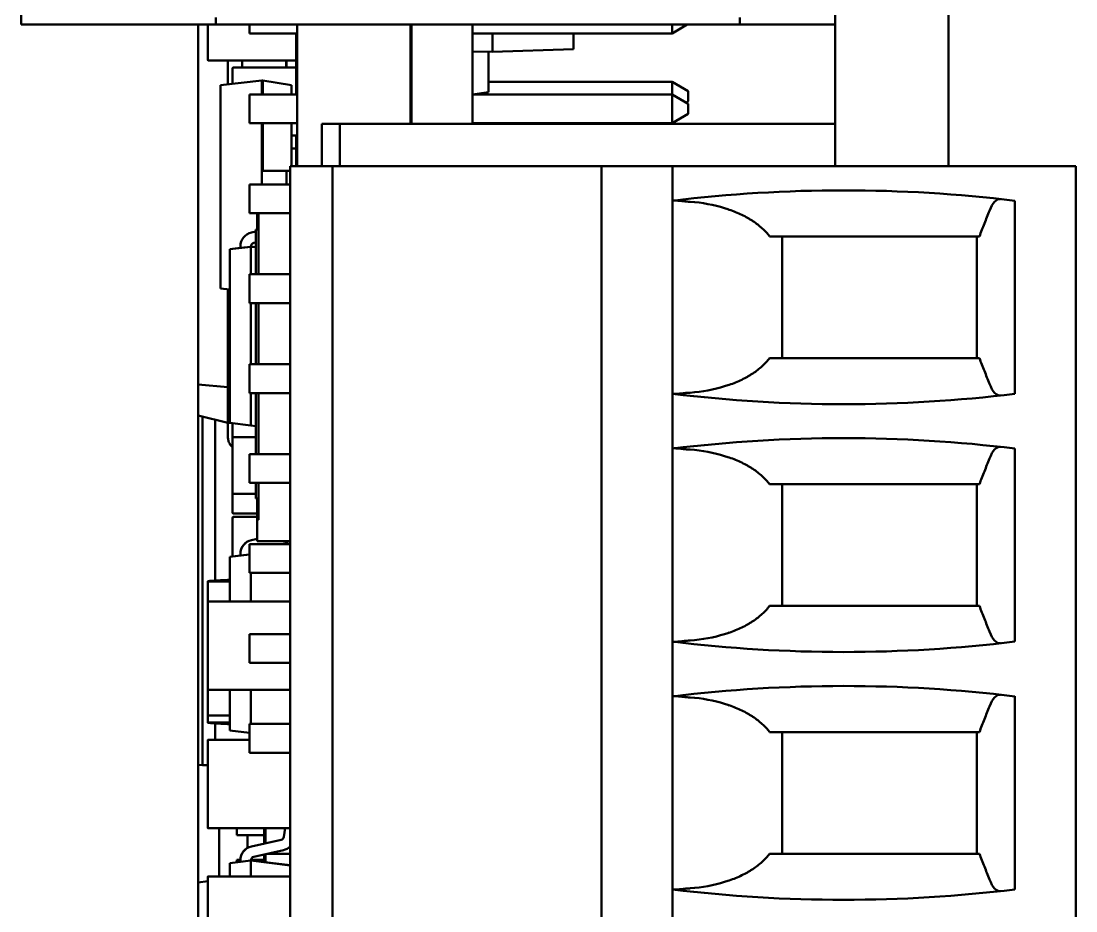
# Model space of a CAD drawing. Header units: millimetres. Extents: x 3118 to 4801, y 919 to 1849.
# Drawn here: x 3464.96 to 3479.86, y 1602.72 to 1615.29 of the extents above; entities that cross this region are included whole.
import ezdxf

# ---------------------------------------------------------------- set-up
doc = ezdxf.new("R2010")
doc.units = ezdxf.units.MM
doc.header["$LTSCALE"] = 1.8
doc.layers.add('외형선(ISO)', color=7, linetype='Continuous', lineweight=50)

msp = doc.modelspace()

# ---------------------------------------------------------------- linework, layer by layer
at = {"layer": '외형선(ISO)'}
for p, q in [((3478.06, 1640.527), (3478.06, 1613.237)), ((3464.96, 1615.237), (3464.96, 1618.512)), ((3476.46, 1615.237), (3476.46, 1616.437)), ((3467.71, 1615.237), (3467.71, 1615.337)), ((3475.11, 1615.237), (3475.11, 1615.337)), ((3464.96, 1615.237), (3467.71, 1615.237)), ((3467.46, 1615.237), (3467.46, 1595.227)), ((3467.595, 1615.237), (3467.595, 1614.737)), ((3467.71, 1615.237), (3468.51, 1615.237)), ((3468.186, 1615.237), (3468.186, 1615.114)), ((3468.51, 1615.237), (3474.31, 1615.237)), ((3468.857, 1613.237), (3468.857, 1615.237)), ((3470.46, 1613.837), (3470.46, 1615.237)), ((3470.472, 1615.237), (3470.472, 1613.837)), ((3471.335, 1615.237), (3471.335, 1613.837)), ((3474.155, 1615.237), (3474.155, 1615.114)), ((3474.367, 1615.237), (3474.155, 1615.114)), ((3474.31, 1615.237), (3475.11, 1615.237)), ((3475.11, 1615.237), (3476.46, 1615.237)), ((3476.46, 1613.837), (3476.46, 1615.237)), ((3468.857, 1615.114), (3468.186, 1615.114)), ((3468.845, 1614.737), (3468.845, 1615.114)), ((3470.472, 1615.114), (3470.46, 1615.114)), ((3474.155, 1615.114), (3471.335, 1615.114)), ((3471.618, 1615.114), (3471.618, 1614.851)), ((3472.761, 1615.114), (3472.761, 1614.89)), ((3472.761, 1614.89), (3471.618, 1614.851)), ((3468.84, 1614.732), (3467.6, 1614.732)), ((3467.881, 1614.732), (3467.881, 1614.394)), ((3468.081, 1614.732), (3468.081, 1614.633)), ((3468.706, 1614.732), (3468.706, 1614.633)), ((3468.708, 1614.633), (3468.708, 1614.732)), ((3468.845, 1614.737), (3468.845, 1614.617)), ((3471.335, 1614.86), (3471.618, 1614.851)), ((3471.56, 1614.853), (3471.56, 1614.282)), ((3467.945, 1614.617), (3467.945, 1614.617)), ((3467.945, 1614.401), (3467.945, 1614.617)), ((3468.829, 1614.633), (3467.961, 1614.633)), ((3467.961, 1614.633), (3468.829, 1614.633)), ((3467.961, 1614.633), (3467.961, 1614.633)), ((3468.829, 1614.633), (3467.961, 1614.633)), ((3467.961, 1614.633), (3467.961, 1614.633)), ((3468.829, 1614.633), (3468.829, 1614.633)), ((3468.829, 1614.633), (3468.829, 1614.633)), ((3468.845, 1614.617), (3468.845, 1614.617)), ((3468.845, 1614.617), (3468.845, 1614.251)), ((3467.777, 1614.382), (3468.361, 1614.447)), ((3468.361, 1614.446), (3467.777, 1614.382)), ((3468.361, 1614.447), (3468.374, 1614.447)), ((3468.361, 1614.446), (3468.361, 1614.447)), ((3468.374, 1614.446), (3468.361, 1614.446)), ((3468.361, 1614.446), (3468.361, 1614.251)), ((3468.374, 1614.447), (3468.777, 1614.384)), ((3468.374, 1614.446), (3468.374, 1614.447)), ((3468.374, 1614.446), (3468.374, 1614.251)), ((3468.777, 1614.384), (3468.374, 1614.446)), ((3471.56, 1614.431), (3474.155, 1614.431)), ((3474.155, 1614.431), (3471.56, 1614.431)), ((3471.56, 1614.43), (3474.155, 1614.43)), ((3474.155, 1614.43), (3471.56, 1614.43)), ((3474.155, 1614.431), (3474.155, 1614.43)), ((3474.155, 1614.431), (3474.155, 1614.431)), ((3474.383, 1614.299), (3474.155, 1614.431)), ((3474.155, 1614.431), (3474.383, 1614.299)), ((3474.155, 1614.43), (3474.155, 1614.251)), ((3474.155, 1614.43), (3474.155, 1614.43)), ((3474.155, 1614.43), (3474.383, 1614.298)), ((3474.383, 1614.298), (3474.155, 1614.43)), ((3467.777, 1611.511), (3467.777, 1614.382)), ((3467.777, 1614.382), (3467.777, 1614.382)), ((3468.777, 1614.384), (3468.777, 1614.251)), ((3468.777, 1614.384), (3468.777, 1614.384)), ((3471.56, 1614.282), (3471.338, 1614.251)), ((3474.383, 1614.299), (3474.383, 1614.299)), ((3474.383, 1614.299), (3474.383, 1614.298)), ((3474.383, 1614.298), (3474.383, 1614.298)), ((3474.383, 1614.298), (3474.383, 1614.156)), ((3468.857, 1614.251), (3468.186, 1614.251)), ((3468.186, 1614.251), (3468.857, 1614.251)), ((3468.186, 1614.251), (3468.186, 1613.844)), ((3468.186, 1614.251), (3468.186, 1614.251)), ((3468.186, 1614.251), (3468.857, 1614.251)), ((3468.857, 1614.251), (3468.186, 1614.251)), ((3468.186, 1614.251), (3468.186, 1614.251)), ((3468.186, 1614.251), (3468.186, 1614.251)), ((3470.472, 1614.251), (3470.46, 1614.251)), ((3470.46, 1614.251), (3470.472, 1614.251)), ((3470.46, 1614.251), (3470.472, 1614.251)), ((3470.472, 1614.251), (3470.46, 1614.251)), ((3471.335, 1614.251), (3474.155, 1614.251)), ((3474.155, 1614.251), (3471.335, 1614.251)), ((3471.335, 1614.251), (3474.155, 1614.251)), ((3474.155, 1614.251), (3471.335, 1614.251)), ((3474.155, 1614.251), (3474.155, 1613.844)), ((3474.155, 1614.251), (3474.155, 1614.251)), ((3474.155, 1614.251), (3474.383, 1614.119)), ((3474.155, 1614.251), (3474.155, 1614.251)), ((3474.155, 1614.251), (3474.383, 1614.119)), ((3474.383, 1614.119), (3474.155, 1614.251)), ((3474.155, 1614.251), (3474.155, 1614.251)), ((3474.383, 1614.119), (3474.155, 1614.251)), ((3474.383, 1614.156), (3474.352, 1614.138)), ((3474.383, 1614.119), (3474.383, 1614.119)), ((3474.383, 1614.119), (3474.383, 1614.119)), ((3474.383, 1614.119), (3474.383, 1614.119)), ((3474.383, 1614.119), (3474.383, 1613.976)), ((3474.383, 1613.976), (3474.155, 1613.844)), ((3468.857, 1613.844), (3468.186, 1613.844)), ((3468.361, 1613.844), (3468.361, 1613.171)), ((3468.374, 1613.844), (3468.374, 1613.171)), ((3468.777, 1613.844), (3468.777, 1613.237)), ((3469.21, 1613.837), (3469.46, 1613.837)), ((3469.21, 1613.237), (3469.21, 1613.837)), ((3469.46, 1613.237), (3469.46, 1613.837)), ((3469.46, 1613.837), (3469.56, 1613.837)), ((3476.46, 1613.837), (3469.56, 1613.837)), ((3470.472, 1613.844), (3470.46, 1613.844)), ((3470.471, 1613.844), (3470.47, 1613.837)), ((3474.155, 1613.844), (3471.335, 1613.844)), ((3476.46, 1613.837), (3476.46, 1613.237)), ((3468.845, 1613.672), (3468.845, 1613.237)), ((3468.845, 1613.49), (3468.777, 1613.49)), ((3468.845, 1613.49), (3468.777, 1613.49)), ((3468.845, 1613.49), (3468.825, 1613.49)), ((3468.825, 1613.49), (3468.825, 1613.49)), ((3468.845, 1613.49), (3468.825, 1613.49)), ((3468.845, 1613.49), (3468.845, 1613.49)), ((3468.845, 1613.237), (3468.845, 1613.49)), ((3468.845, 1613.49), (3468.845, 1613.49)), ((3468.845, 1613.49), (3468.845, 1613.49)), ((3468.76, 1613.237), (3469.06, 1613.237)), ((3468.76, 1599.037), (3468.76, 1613.237)), ((3469.06, 1613.237), (3469.36, 1613.237)), ((3469.36, 1599.037), (3469.36, 1613.237)), ((3469.36, 1613.237), (3473.16, 1613.237)), ((3473.16, 1599.037), (3473.16, 1613.237)), ((3473.16, 1613.237), (3473.66, 1613.237)), ((3473.66, 1613.237), (3473.86, 1613.237)), ((3473.86, 1613.237), (3474.16, 1613.237)), ((3474.16, 1613.237), (3479.86, 1613.237)), ((3474.16, 1613.237), (3474.16, 1599.037)), ((3479.86, 1613.237), (3479.86, 1599.037)), ((3468.374, 1613.171), (3468.361, 1613.171)), ((3468.361, 1612.981), (3468.361, 1613.171)), ((3468.511, 1613.171), (3468.374, 1613.171)), ((3468.76, 1613.171), (3468.707, 1613.171)), ((3468.707, 1612.981), (3468.707, 1613.171)), ((3468.76, 1612.981), (3468.186, 1612.981)), ((3468.186, 1612.981), (3468.76, 1612.981)), ((3468.186, 1612.981), (3468.186, 1612.574)), ((3468.186, 1612.981), (3468.186, 1612.981)), ((3468.186, 1612.981), (3468.76, 1612.981)), ((3468.76, 1612.981), (3468.186, 1612.981)), ((3468.186, 1612.981), (3468.186, 1612.981)), ((3468.186, 1612.981), (3468.186, 1612.981)), ((3478.995, 1612.751), (3478.995, 1610.024)), ((3468.76, 1612.574), (3468.186, 1612.574)), ((3468.292, 1612.574), (3468.292, 1612.344)), ((3468.312, 1612.344), (3468.312, 1612.574)), ((3468.277, 1612.345), (3468.292, 1612.345)), ((3468.277, 1612.344), (3468.277, 1612.345)), ((3468.312, 1612.344), (3468.277, 1612.344)), ((3468.277, 1612.344), (3468.277, 1611.711)), ((3468.292, 1612.344), (3468.312, 1612.344)), ((3468.312, 1611.711), (3468.312, 1612.344)), ((3468.213, 1612.301), (3468.277, 1612.315)), ((3468.213, 1612.301), (3468.277, 1612.315)), ((3468.213, 1612.301), (3468.277, 1612.315)), ((3468.213, 1612.301), (3468.277, 1612.315)), ((3468.213, 1612.301), (3468.277, 1612.315)), ((3468.213, 1612.301), (3468.277, 1612.315)), ((3468.213, 1612.301), (3468.277, 1612.315)), ((3468.213, 1612.301), (3468.277, 1612.315)), ((3475.71, 1610.527), (3475.71, 1612.247)), ((3478.46, 1610.527), (3478.46, 1612.247)), ((3467.907, 1612.065), (3468.207, 1612.101)), ((3467.907, 1612.065), (3468.057, 1612.084)), ((3467.907, 1609.612), (3467.907, 1612.065)), ((3467.907, 1612.065), (3467.907, 1612.065)), ((3468.057, 1612.106), (3468.057, 1612.106)), ((3468.057, 1612.083), (3468.057, 1612.106)), ((3468.057, 1612.106), (3468.057, 1612.106)), ((3468.057, 1612.106), (3468.057, 1612.106)), ((3468.057, 1612.106), (3468.057, 1612.106)), ((3468.057, 1612.106), (3468.057, 1612.106)), ((3468.057, 1612.106), (3468.057, 1612.106)), ((3468.057, 1612.106), (3468.057, 1612.106)), ((3468.057, 1612.083), (3468.207, 1612.101)), ((3468.207, 1612.101), (3468.207, 1612.106)), ((3468.277, 1612.093), (3468.207, 1612.102)), ((3468.207, 1612.101), (3468.207, 1612.101)), ((3468.277, 1612.093), (3468.207, 1612.101)), ((3468.207, 1612.101), (3468.207, 1611.711)), ((3468.246, 1612.154), (3468.277, 1612.161)), ((3468.76, 1611.711), (3468.186, 1611.711)), ((3468.186, 1611.711), (3468.76, 1611.711)), ((3468.186, 1611.711), (3468.186, 1611.304)), ((3468.186, 1611.711), (3468.186, 1611.711)), ((3468.186, 1611.711), (3468.76, 1611.711)), ((3468.76, 1611.711), (3468.186, 1611.711)), ((3468.186, 1611.711), (3468.186, 1611.711)), ((3468.186, 1611.711), (3468.186, 1611.711)), ((3467.777, 1611.511), (3467.907, 1611.496)), ((3467.881, 1611.499), (3467.881, 1611.491)), ((3467.881, 1611.24), (3467.881, 1611.49)), ((3467.884, 1611.497), (3467.884, 1611.497)), ((3468.76, 1611.304), (3468.186, 1611.304)), ((3468.207, 1611.304), (3468.207, 1610.441)), ((3468.277, 1611.304), (3468.277, 1610.441)), ((3468.312, 1610.441), (3468.312, 1611.304)), ((3467.881, 1611.239), (3467.881, 1610.991)), ((3467.881, 1610.74), (3467.881, 1610.99)), ((3467.884, 1610.997), (3467.884, 1610.997)), ((3467.881, 1610.739), (3467.881, 1610.115)), ((3468.76, 1610.441), (3468.186, 1610.441)), ((3468.186, 1610.441), (3468.76, 1610.441)), ((3468.186, 1610.441), (3468.186, 1610.034)), ((3468.186, 1610.441), (3468.186, 1610.441)), ((3468.186, 1610.441), (3468.76, 1610.441)), ((3468.76, 1610.441), (3468.186, 1610.441)), ((3468.186, 1610.441), (3468.186, 1610.441)), ((3468.186, 1610.441), (3468.186, 1610.441)), ((3467.881, 1610.115), (3467.46, 1610.157)), ((3467.881, 1610.115), (3467.881, 1609.615)), ((3467.907, 1610.115), (3467.881, 1610.115)), ((3468.76, 1610.034), (3468.186, 1610.034)), ((3468.207, 1610.034), (3468.207, 1609.575)), ((3468.277, 1610.034), (3468.277, 1609.171)), ((3468.312, 1609.171), (3468.312, 1610.034)), ((3467.881, 1609.615), (3467.46, 1609.716)), ((3467.523, 1609.701), (3467.523, 1604.777)), ((3467.703, 1607.385), (3467.703, 1609.658)), ((3467.881, 1609.615), (3467.907, 1609.615)), ((3467.881, 1609.415), (3467.881, 1609.615)), ((3468.207, 1609.575), (3467.907, 1609.612)), ((3467.945, 1609.394), (3467.945, 1609.607)), ((3468.207, 1609.575), (3468.277, 1609.566)), ((3467.945, 1609.394), (3467.945, 1609.394)), ((3467.945, 1608.626), (3467.945, 1609.394)), ((3468.277, 1609.41), (3467.961, 1609.41)), ((3467.961, 1609.41), (3468.277, 1609.41)), ((3467.961, 1609.41), (3467.961, 1609.41)), ((3468.277, 1609.41), (3467.961, 1609.41)), ((3467.961, 1609.41), (3467.961, 1609.41)), ((3478.995, 1609.251), (3478.995, 1606.524)), ((3468.76, 1609.171), (3468.186, 1609.171)), ((3468.186, 1609.171), (3468.76, 1609.171)), ((3468.186, 1609.171), (3468.186, 1608.764)), ((3468.186, 1609.171), (3468.186, 1609.171)), ((3468.186, 1609.171), (3468.76, 1609.171)), ((3468.76, 1609.171), (3468.186, 1609.171)), ((3468.186, 1609.171), (3468.186, 1609.171)), ((3468.186, 1609.171), (3468.186, 1609.171)), ((3468.76, 1608.764), (3468.186, 1608.764)), ((3468.277, 1608.764), (3468.277, 1608.544)), ((3468.312, 1608.544), (3468.312, 1608.764)), ((3467.945, 1608.348), (3467.945, 1608.626)), ((3467.961, 1608.61), (3468.277, 1608.61)), ((3475.71, 1607.027), (3475.71, 1608.747)), ((3478.46, 1607.027), (3478.46, 1608.747)), ((3468.277, 1608.544), (3468.312, 1608.544)), ((3468.292, 1608.244), (3468.292, 1608.544)), ((3468.312, 1608.244), (3468.312, 1608.544)), ((3468.292, 1608.332), (3467.961, 1608.332)), ((3467.945, 1608.268), (3467.945, 1608.268)), ((3467.945, 1607.726), (3467.945, 1608.267)), ((3468.292, 1608.284), (3467.961, 1608.284)), ((3467.961, 1608.284), (3468.292, 1608.284)), ((3467.961, 1608.284), (3467.961, 1608.284)), ((3468.292, 1608.284), (3467.961, 1608.284)), ((3467.961, 1608.284), (3467.961, 1608.283)), ((3468.292, 1608.244), (3468.312, 1608.244)), ((3468.292, 1608.244), (3468.292, 1607.944)), ((3468.292, 1608.244), (3468.312, 1608.244)), ((3468.292, 1608.244), (3468.292, 1608.244)), ((3468.76, 1607.901), (3468.186, 1607.901)), ((3468.186, 1607.901), (3468.76, 1607.901)), ((3468.186, 1607.901), (3468.186, 1607.494)), ((3468.186, 1607.901), (3468.186, 1607.901)), ((3468.186, 1607.901), (3468.76, 1607.901)), ((3468.76, 1607.901), (3468.186, 1607.901)), ((3468.186, 1607.901), (3468.186, 1607.901)), ((3468.186, 1607.901), (3468.186, 1607.901)), ((3468.213, 1607.958), (3468.292, 1607.975)), ((3468.213, 1607.957), (3468.292, 1607.975)), ((3468.213, 1607.958), (3468.292, 1607.975)), ((3468.213, 1607.958), (3468.292, 1607.975)), ((3468.213, 1607.958), (3468.292, 1607.975)), ((3468.213, 1607.958), (3468.292, 1607.975)), ((3468.213, 1607.958), (3468.292, 1607.975)), ((3468.213, 1607.958), (3468.292, 1607.975)), ((3468.292, 1607.944), (3468.76, 1607.944)), ((3468.651, 1607.901), (3468.665, 1607.904)), ((3467.907, 1607.721), (3468.186, 1607.755)), ((3467.907, 1607.722), (3468.057, 1607.74)), ((3467.907, 1607.721), (3467.907, 1607.722)), ((3467.907, 1607.092), (3467.907, 1607.721)), ((3468.057, 1607.762), (3468.057, 1607.763)), ((3468.057, 1607.763), (3468.057, 1607.763)), ((3468.057, 1607.763), (3468.057, 1607.763)), ((3468.057, 1607.762), (3468.057, 1607.762)), ((3468.057, 1607.74), (3468.057, 1607.762)), ((3468.057, 1607.762), (3468.057, 1607.762)), ((3468.057, 1607.762), (3468.057, 1607.762)), ((3468.057, 1607.762), (3468.057, 1607.762)), ((3468.057, 1607.74), (3468.186, 1607.755)), ((3468.76, 1607.494), (3468.186, 1607.494)), ((3468.207, 1607.494), (3468.207, 1607.092)), ((3467.595, 1607.373), (3467.595, 1607.372)), ((3467.595, 1607.372), (3467.595, 1607.087)), ((3467.6, 1607.372), (3467.907, 1607.372)), ((3467.595, 1607.087), (3467.595, 1605.847)), ((3468.76, 1607.092), (3467.6, 1607.092)), ((3467.6, 1607.092), (3467.6, 1607.092)), ((3467.6, 1607.092), (3468.76, 1607.092)), ((3468.76, 1606.631), (3468.186, 1606.631)), ((3468.186, 1606.631), (3468.186, 1606.224)), ((3468.186, 1606.631), (3468.186, 1606.631)), ((3468.186, 1606.631), (3468.76, 1606.631)), ((3468.186, 1606.631), (3468.186, 1606.631)), ((3468.186, 1606.631), (3468.76, 1606.631)), ((3468.76, 1606.631), (3468.186, 1606.631)), ((3468.186, 1606.631), (3468.186, 1606.631)), ((3468.76, 1606.224), (3468.186, 1606.224)), ((3467.595, 1605.847), (3467.595, 1605.485)), ((3467.6, 1605.842), (3468.76, 1605.842)), ((3467.907, 1605.268), (3467.907, 1605.842)), ((3468.207, 1605.842), (3468.207, 1605.361)), ((3478.995, 1605.751), (3478.995, 1603.024)), ((3467.595, 1605.485), (3467.595, 1605.382)), ((3467.907, 1605.48), (3467.6, 1605.48)), ((3467.907, 1605.382), (3467.6, 1605.382)), ((3467.703, 1605.137), (3467.703, 1605.369)), ((3468.76, 1605.361), (3468.186, 1605.361)), ((3468.186, 1605.361), (3468.186, 1605.361)), ((3468.186, 1605.361), (3468.186, 1605.361)), ((3468.186, 1605.361), (3468.186, 1605.361)), ((3468.186, 1605.361), (3468.186, 1604.954)), ((3468.186, 1605.361), (3468.76, 1605.361)), ((3468.76, 1605.361), (3468.186, 1605.361)), ((3468.186, 1605.361), (3468.76, 1605.361)), ((3468.186, 1605.234), (3467.907, 1605.268)), ((3475.71, 1603.527), (3475.71, 1605.247)), ((3478.46, 1603.527), (3478.46, 1605.247)), ((3467.595, 1605.132), (3467.595, 1603.892)), ((3468.186, 1605.137), (3467.6, 1605.137)), ((3467.6, 1605.137), (3467.6, 1605.137)), ((3467.6, 1605.137), (3468.186, 1605.137)), ((3468.76, 1604.954), (3468.186, 1604.954)), ((3467.523, 1604.777), (3467.46, 1604.785)), ((3467.523, 1604.777), (3467.595, 1604.777)), ((3467.6, 1603.887), (3468.76, 1603.887)), ((3467.757, 1603.206), (3467.757, 1603.887)), ((3468.007, 1603.791), (3468.007, 1603.887)), ((3468.395, 1603.887), (3468.395, 1603.672)), ((3468.414, 1603.676), (3468.414, 1603.887)), ((3468.671, 1603.767), (3468.688, 1603.887)), ((3468.157, 1603.791), (3468.157, 1603.61)), ((3468.213, 1603.631), (3468.633, 1603.725)), ((3468.213, 1603.631), (3468.633, 1603.725)), ((3468.213, 1603.632), (3468.633, 1603.725)), ((3468.213, 1603.632), (3468.633, 1603.725)), ((3468.213, 1603.632), (3468.633, 1603.725)), ((3468.213, 1603.632), (3468.633, 1603.725)), ((3468.213, 1603.632), (3468.633, 1603.725)), ((3468.213, 1603.632), (3468.633, 1603.725)), ((3468.395, 1603.791), (3468.248, 1603.791)), ((3468.246, 1603.485), (3468.665, 1603.578)), ((3467.907, 1603.395), (3468.207, 1603.432)), ((3467.907, 1603.396), (3468.057, 1603.414)), ((3467.907, 1603.395), (3467.907, 1603.396)), ((3467.907, 1603.206), (3467.907, 1603.395)), ((3468.007, 1603.441), (3468.057, 1603.441)), ((3468.007, 1603.408), (3468.007, 1603.441)), ((3468.057, 1603.437), (3468.057, 1603.437)), ((3468.057, 1603.436), (3468.057, 1603.437)), ((3468.057, 1603.436), (3468.057, 1603.436)), ((3468.057, 1603.414), (3468.057, 1603.436)), ((3468.057, 1603.436), (3468.057, 1603.436)), ((3468.057, 1603.436), (3468.057, 1603.436)), ((3468.057, 1603.436), (3468.057, 1603.436)), ((3468.057, 1603.436), (3468.057, 1603.436)), ((3468.057, 1603.414), (3468.207, 1603.432)), ((3468.207, 1603.432), (3468.207, 1603.436)), ((3468.76, 1603.365), (3468.207, 1603.433)), ((3468.207, 1603.432), (3468.207, 1603.432)), ((3468.76, 1603.364), (3468.207, 1603.432)), ((3468.207, 1603.432), (3468.207, 1603.206)), ((3468.395, 1603.441), (3468.248, 1603.441)), ((3468.253, 1603.441), (3468.395, 1603.441)), ((3468.395, 1603.409), (3468.395, 1603.518)), ((3468.414, 1603.407), (3468.414, 1603.522)), ((3468.76, 1603.528), (3468.441, 1603.528)), ((3467.46, 1603.121), (3467.595, 1603.14)), ((3467.595, 1603.14), (3467.46, 1603.121)), ((3467.595, 1603.201), (3467.595, 1601.961)), ((3468.76, 1603.206), (3467.6, 1603.206)), ((3467.6, 1603.206), (3467.6, 1603.206)), ((3467.6, 1603.206), (3468.76, 1603.206))]:
    msp.add_line(p, q, dxfattribs=at)
for centre, radius, start, end in [((3467.961, 1614.617), 0.016, 90, 180), ((3467.961, 1614.617), 0.016, 90, 180), ((3468.829, 1614.617), 0.016, 0, 90), ((3468.829, 1614.617), 0.016, 0, 90), ((3476.58, 1592.897), 20, 83.062, 96.9498), ((3468.257, 1612.106), 0.2, 102.5361, 180), ((3468.257, 1612.106), 0.2, 102.5361, 180), ((3468.257, 1612.106), 0.2, 102.5361, 180), ((3468.257, 1612.106), 0.2, 102.5361, 180), ((3468.257, 1612.106), 0.2, 102.5361, 180), ((3468.257, 1612.106), 0.2, 102.5361, 180), ((3468.257, 1612.106), 0.2, 102.5361, 180), ((3468.257, 1612.106), 0.2, 102.5361, 180), ((3468.257, 1612.106), 0.05, 102.5361, 180), ((3467.891, 1611.49), 0.01, 134.6371, 179.9989), ((3467.891, 1610.99), 0.01, 134.6371, 179.9989), ((3476.58, 1629.877), 20, 263.0502, 276.938), ((3467.961, 1609.394), 0.016, 90, 180), ((3467.961, 1609.394), 0.016, 90, 180), ((3476.58, 1589.397), 20, 83.062, 96.9498), ((3467.961, 1608.626), 0.016, 180, 270), ((3467.961, 1608.348), 0.016, 180, 270), ((3467.961, 1608.268), 0.016, 90, 180), ((3467.961, 1608.267), 0.016, 90, 180), ((3468.257, 1607.762), 0.2, 102.5361, 180), ((3468.257, 1607.762), 0.2, 102.5361, 180), ((3468.257, 1607.762), 0.2, 102.5361, 180), ((3468.257, 1607.763), 0.2, 102.5361, 180), ((3468.257, 1607.762), 0.2, 102.5361, 180), ((3468.257, 1607.763), 0.2, 102.5361, 180), ((3468.257, 1607.763), 0.2, 102.5361, 180), ((3468.257, 1607.762), 0.2, 102.5361, 180), ((3468.622, 1608.1), 0.2, 282.5361, 309.1219), ((3476.58, 1626.377), 20, 263.0502, 276.938), ((3467.6, 1605.847), 0.005, 180, 270.0199), ((3476.58, 1585.897), 20, 83.062, 96.9498), ((3467.6, 1603.892), 0.005, 180, 270.0199), ((3468.622, 1603.774), 0.05, 282.5361, 352), ((3468.622, 1603.773), 0.05, 282.5361, 352), ((3468.622, 1603.774), 0.05, 282.5361, 352), ((3468.622, 1603.774), 0.05, 282.5361, 352), ((3468.622, 1603.774), 0.05, 282.5361, 352), ((3468.622, 1603.774), 0.05, 282.5361, 352), ((3468.622, 1603.774), 0.05, 282.5361, 352), ((3468.622, 1603.774), 0.05, 282.5361, 352), ((3468.257, 1603.436), 0.2, 102.5361, 180), ((3468.257, 1603.436), 0.2, 102.5361, 180), ((3468.257, 1603.436), 0.2, 102.5361, 180), ((3468.257, 1603.436), 0.2, 102.5361, 180), ((3468.257, 1603.437), 0.2, 102.5361, 180), ((3468.257, 1603.437), 0.2, 102.5361, 180), ((3468.257, 1603.436), 0.2, 102.5361, 180), ((3468.257, 1603.436), 0.2, 102.5361, 180), ((3468.622, 1603.773), 0.2, 282.5361, 313.477), ((3468.257, 1603.436), 0.05, 102.5361, 180), ((3476.58, 1622.877), 20, 263.0502, 276.938)]:
    msp.add_arc(centre, radius, start, end, dxfattribs=at)
for centre, major_axis, ratio, start_param, end_param in [((3478.792, 1611.767), (-0.008, 1.007), 0.265469, 6.251531, 6.862917), ((3473.999, 1611.626), (-1.662, -0.285), 0.648616, 4.035739, 4.353534), ((3467.331, 1592.897), (-22.877, 0), 0.914642, 4.372426, 4.375396), ((3473.999, 1611.149), (-1.662, 0.285), 0.648616, 1.929651, 2.247447), ((3467.331, 1629.877), (-22.877, 0), 0.914642, 1.907789, 1.910759), ((3478.792, 1611.007), (-0.008, -1.007), 0.265469, 5.703454, 6.31484), ((3473.999, 1608.126), (-1.662, -0.285), 0.648616, 4.035739, 4.353534), ((3478.792, 1608.267), (-0.008, 1.007), 0.265469, 6.251531, 6.862917), ((3467.331, 1589.397), (-22.877, 0), 0.914642, 4.372426, 4.375396), ((3473.999, 1607.649), (-1.662, 0.285), 0.648616, 1.929651, 2.247447), ((3467.331, 1626.377), (-22.877, 0), 0.914642, 1.907789, 1.910759), ((3478.792, 1607.507), (-0.008, -1.007), 0.265469, 5.703454, 6.31484), ((3478.792, 1604.767), (-0.008, 1.007), 0.265469, 6.251531, 6.862917), ((3473.999, 1604.626), (-1.662, -0.285), 0.648616, 4.035739, 4.353534), ((3467.331, 1585.897), (-22.877, 0), 0.914642, 4.372426, 4.375396), ((3714.029, 1852.107), (-246.43, -246.73), 0.000136, 0.000157, 0.001646), ((3468.257, 1603.791), (-0.25, 0), 0.00019, 0, 1.53589), ((3468.257, 1603.441), (-0.25, 0), 0.00019, 0, 0.643865), ((3468.257, 1603.441), (0.1, 0), 0.00019, 4.191682, 4.677482), ((3468.257, 1603.441), (-0.25, 0), 0.00019, 1.37045, 1.53589), ((3473.999, 1604.149), (-1.662, 0.285), 0.648616, 1.929651, 2.247447), ((3467.331, 1622.877), (-22.877, 0), 0.914642, 1.907789, 1.910759), ((3478.792, 1604.007), (-0.008, -1.007), 0.265469, 5.703454, 6.31484)]:
    msp.add_ellipse(centre, major_axis=major_axis, ratio=ratio, start_param=start_param, end_param=end_param, dxfattribs=at)
for points, knots in [([(3467.595, 1614.737), (3467.595, 1614.737), (3467.595, 1614.737), (3467.595, 1614.737), (3467.595, 1614.735), (3467.597, 1614.732), (3467.6, 1614.732)], [-0.0000046349, -0.0000046349, -0.0000046349, -0.0000046349, 0.0000103556, 0.0000103556, 0.0000103556, 0.0009547571, 0.0009547571, 0.0009547571, 0.0009547571]), ([(3468.84, 1614.732), (3468.841, 1614.732), (3468.843, 1614.733), (3468.843, 1614.734), (3468.844, 1614.735), (3468.844, 1614.735), (3468.844, 1614.736), (3468.844, 1614.736), (3468.845, 1614.736), (3468.845, 1614.737), (3468.845, 1614.737), (3468.845, 1614.737), (3468.845, 1614.737), (3468.845, 1614.737), (3468.845, 1614.737), (3468.845, 1614.737), (3468.845, 1614.737), (3468.845, 1614.737), (3468.845, 1614.737), (3468.845, 1614.737), (3468.845, 1614.737), (3468.845, 1614.737)], [0.000000157, 0.000000157, 0.000000157, 0.000000157, 0.0004739493, 0.0004739493, 0.0004739493, 0.0007108454, 0.0007108454, 0.0007108454, 0.0008292935, 0.0008292935, 0.0008292935, 0.0008885175, 0.0008885175, 0.0008885175, 0.0009181295, 0.0009181295, 0.0009181295, 0.0009329355, 0.0009329355, 0.0009329355, 0.0009477415, 0.0009477415, 0.0009477415, 0.0009477415]), ([(3474.41, 1612.735), (3474.396, 1612.736), (3474.382, 1612.737), (3474.369, 1612.738), (3474.363, 1612.739), (3474.357, 1612.739), (3474.35, 1612.74), (3474.344, 1612.74), (3474.338, 1612.741), (3474.332, 1612.742), (3474.32, 1612.743), (3474.309, 1612.744), (3474.298, 1612.745), (3474.287, 1612.746), (3474.276, 1612.748), (3474.266, 1612.749), (3474.256, 1612.75), (3474.247, 1612.75), (3474.239, 1612.751), (3474.234, 1612.752), (3474.23, 1612.752), (3474.226, 1612.752), (3474.222, 1612.753), (3474.219, 1612.753), (3474.215, 1612.753), (3474.208, 1612.753), (3474.201, 1612.754), (3474.195, 1612.754), (3474.189, 1612.754), (3474.184, 1612.753), (3474.18, 1612.753)], [0.125716, 0.125716, 0.125716, 0.125716, 0.1735105, 0.1735105, 0.1735105, 0.1972868, 0.1972868, 0.1972868, 0.2211022, 0.2211022, 0.2211022, 0.2689459, 0.2689459, 0.2689459, 0.3168849, 0.3168849, 0.3168849, 0.3646899, 0.3646899, 0.3646899, 0.3884782, 0.3884782, 0.3884782, 0.4122764, 0.4122764, 0.4122764, 0.46011, 0.46011, 0.46011, 0.5080516, 0.5080516, 0.5080516, 0.5080516]), ([(3474.96, 1612.624), (3474.991, 1612.614), (3475.023, 1612.603), (3475.053, 1612.59), (3475.083, 1612.578), (3475.112, 1612.565), (3475.14, 1612.552), (3475.168, 1612.538), (3475.196, 1612.524), (3475.222, 1612.509), (3475.235, 1612.502), (3475.247, 1612.494), (3475.26, 1612.486), (3475.272, 1612.479), (3475.284, 1612.471), (3475.296, 1612.463), (3475.32, 1612.447), (3475.343, 1612.43), (3475.365, 1612.413), (3475.387, 1612.396), (3475.407, 1612.378), (3475.427, 1612.36), (3475.447, 1612.342), (3475.466, 1612.324), (3475.483, 1612.305), (3475.501, 1612.286), (3475.517, 1612.267), (3475.533, 1612.247)], [0.1451984, 0.1451984, 0.1451984, 0.1451984, 0.2603351, 0.2603351, 0.2603351, 0.3755929, 0.3755929, 0.3755929, 0.4905301, 0.4905301, 0.4905301, 0.5477255, 0.5477255, 0.5477255, 0.6048945, 0.6048945, 0.6048945, 0.7195328, 0.7195328, 0.7195328, 0.8344442, 0.8344442, 0.8344442, 0.9494087, 0.9494087, 0.9494087, 1.0641462, 1.0641462, 1.0641462, 1.0641462]), ([(3478.639, 1612.609), (3478.627, 1612.579), (3478.615, 1612.549), (3478.603, 1612.519), (3478.591, 1612.489), (3478.579, 1612.458), (3478.567, 1612.428), (3478.555, 1612.398), (3478.544, 1612.368), (3478.532, 1612.338), (3478.52, 1612.308), (3478.508, 1612.277), (3478.496, 1612.247)], [27.3487746, 27.3487746, 27.3487746, 27.3487746, 27.5141397, 27.5141397, 27.5141397, 27.6795053, 27.6795053, 27.6795053, 27.8448716, 27.8448716, 27.8448716, 28.0102384, 28.0102384, 28.0102384, 28.0102384]), ([(3467.907, 1611.23), (3467.905, 1611.23), (3467.903, 1611.23), (3467.895, 1611.23), (3467.892, 1611.23), (3467.891, 1611.23), (3467.891, 1611.23), (3467.891, 1611.23), (3467.891, 1611.23), (3467.89, 1611.23), (3467.89, 1611.23), (3467.89, 1611.23), (3467.89, 1611.23), (3467.89, 1611.23), (3467.89, 1611.23), (3467.889, 1611.23), (3467.889, 1611.23), (3467.887, 1611.231), (3467.886, 1611.231), (3467.885, 1611.232), (3467.884, 1611.233), (3467.882, 1611.234), (3467.882, 1611.235), (3467.881, 1611.237), (3467.881, 1611.238), (3467.881, 1611.24), (3467.881, 1611.24), (3467.881, 1611.24)], [0.016900929, 0.016900929, 0.016900929, 0.016900929, 0.018269437, 0.018269437, 0.024323591, 0.024323591, 0.024547196, 0.024547196, 0.02463135, 0.02463135, 0.024669831, 0.024669831, 0.024688959, 0.024688959, 0.024727596, 0.024727596, 0.024882854, 0.024882854, 0.025190796, 0.025190796, 0.025503067, 0.025503067, 0.025821849, 0.025821849, 0.02614048, 0.02614048, 0.026190805, 0.026190805, 0.026190805, 0.026190805]), ([(3467.907, 1610.73), (3467.905, 1610.73), (3467.903, 1610.73), (3467.895, 1610.73), (3467.892, 1610.73), (3467.891, 1610.73), (3467.891, 1610.73), (3467.891, 1610.73), (3467.891, 1610.73), (3467.89, 1610.73), (3467.89, 1610.73), (3467.89, 1610.73), (3467.89, 1610.73), (3467.89, 1610.73), (3467.89, 1610.73), (3467.889, 1610.73), (3467.889, 1610.73), (3467.887, 1610.731), (3467.886, 1610.731), (3467.885, 1610.732), (3467.884, 1610.733), (3467.882, 1610.734), (3467.882, 1610.735), (3467.881, 1610.737), (3467.881, 1610.738), (3467.881, 1610.74), (3467.881, 1610.74), (3467.881, 1610.74)], [0.016900932, 0.016900932, 0.016900932, 0.016900932, 0.018269437, 0.018269437, 0.024323591, 0.024323591, 0.024547196, 0.024547196, 0.02463135, 0.02463135, 0.024669831, 0.024669831, 0.024688959, 0.024688959, 0.024727596, 0.024727596, 0.024882854, 0.024882854, 0.025190796, 0.025190796, 0.025503067, 0.025503067, 0.025821849, 0.025821849, 0.02614048, 0.02614048, 0.026190805, 0.026190805, 0.026190805, 0.026190805]), ([(3475.533, 1610.527), (3475.517, 1610.508), (3475.501, 1610.489), (3475.483, 1610.47), (3475.466, 1610.451), (3475.447, 1610.432), (3475.427, 1610.414), (3475.407, 1610.396), (3475.387, 1610.379), (3475.365, 1610.361), (3475.343, 1610.344), (3475.32, 1610.328), (3475.296, 1610.312), (3475.284, 1610.304), (3475.272, 1610.296), (3475.26, 1610.288), (3475.247, 1610.28), (3475.235, 1610.273), (3475.222, 1610.265), (3475.196, 1610.25), (3475.168, 1610.236), (3475.14, 1610.223), (3475.112, 1610.209), (3475.083, 1610.196), (3475.053, 1610.184), (3475.023, 1610.172), (3474.991, 1610.161), (3474.96, 1610.15)], [0.5896293, 0.5896293, 0.5896293, 0.5896293, 0.7043669, 0.7043669, 0.7043669, 0.8193314, 0.8193314, 0.8193314, 0.9342428, 0.9342428, 0.9342428, 1.048881, 1.048881, 1.048881, 1.1060499, 1.1060499, 1.1060499, 1.1632454, 1.1632454, 1.1632454, 1.2781827, 1.2781827, 1.2781827, 1.3934405, 1.3934405, 1.3934405, 1.5085772, 1.5085772, 1.5085772, 1.5085772]), ([(3478.496, 1610.527), (3478.508, 1610.497), (3478.52, 1610.467), (3478.532, 1610.437), (3478.544, 1610.407), (3478.555, 1610.376), (3478.567, 1610.346), (3478.579, 1610.316), (3478.591, 1610.286), (3478.603, 1610.256), (3478.615, 1610.226), (3478.627, 1610.196), (3478.639, 1610.165)], [11.3358505, 11.3358505, 11.3358505, 11.3358505, 11.5012174, 11.5012174, 11.5012174, 11.6665836, 11.6665836, 11.6665836, 11.8319493, 11.8319493, 11.8319493, 11.9973143, 11.9973143, 11.9973143, 11.9973143]), ([(3474.18, 1610.022), (3474.184, 1610.021), (3474.189, 1610.021), (3474.195, 1610.021), (3474.201, 1610.021), (3474.208, 1610.021), (3474.215, 1610.022), (3474.219, 1610.022), (3474.222, 1610.022), (3474.226, 1610.022), (3474.23, 1610.023), (3474.234, 1610.023), (3474.239, 1610.023), (3474.247, 1610.024), (3474.256, 1610.025), (3474.266, 1610.026), (3474.276, 1610.027), (3474.287, 1610.028), (3474.298, 1610.029), (3474.309, 1610.03), (3474.32, 1610.032), (3474.332, 1610.033), (3474.338, 1610.033), (3474.344, 1610.034), (3474.35, 1610.035), (3474.357, 1610.035), (3474.363, 1610.036), (3474.369, 1610.036), (3474.382, 1610.037), (3474.396, 1610.039), (3474.41, 1610.039)], [0.0672172, 0.0672172, 0.0672172, 0.0672172, 0.1151588, 0.1151588, 0.1151588, 0.1629924, 0.1629924, 0.1629924, 0.1867906, 0.1867906, 0.1867906, 0.2105789, 0.2105789, 0.2105789, 0.2583839, 0.2583839, 0.2583839, 0.3063229, 0.3063229, 0.3063229, 0.3541665, 0.3541665, 0.3541665, 0.377982, 0.377982, 0.377982, 0.4017583, 0.4017583, 0.4017583, 0.4495528, 0.4495528, 0.4495528, 0.4495528]), ([(3467.945, 1609.268), (3467.943, 1609.27), (3467.941, 1609.272), (3467.927, 1609.286), (3467.917, 1609.3), (3467.899, 1609.33), (3467.892, 1609.346), (3467.883, 1609.38), (3467.881, 1609.397), (3467.881, 1609.415)], [5.4632099, 5.4632099, 5.4632099, 5.4632099, 5.4989384, 5.4989384, 5.760354, 5.760354, 6.0217697, 6.0217697, 6.2831853, 6.2831853, 6.2831853, 6.2831853]), ([(3474.41, 1609.235), (3474.396, 1609.236), (3474.382, 1609.237), (3474.369, 1609.238), (3474.363, 1609.239), (3474.357, 1609.239), (3474.35, 1609.24), (3474.344, 1609.24), (3474.338, 1609.241), (3474.332, 1609.242), (3474.32, 1609.243), (3474.309, 1609.244), (3474.298, 1609.245), (3474.287, 1609.246), (3474.276, 1609.248), (3474.266, 1609.249), (3474.256, 1609.25), (3474.247, 1609.25), (3474.239, 1609.251), (3474.234, 1609.252), (3474.23, 1609.252), (3474.226, 1609.252), (3474.222, 1609.253), (3474.219, 1609.253), (3474.215, 1609.253), (3474.208, 1609.253), (3474.201, 1609.254), (3474.195, 1609.254), (3474.189, 1609.254), (3474.184, 1609.253), (3474.18, 1609.253)], [0.125716, 0.125716, 0.125716, 0.125716, 0.1735105, 0.1735105, 0.1735105, 0.1972868, 0.1972868, 0.1972868, 0.2211022, 0.2211022, 0.2211022, 0.2689459, 0.2689459, 0.2689459, 0.3168849, 0.3168849, 0.3168849, 0.3646899, 0.3646899, 0.3646899, 0.3884782, 0.3884782, 0.3884782, 0.4122764, 0.4122764, 0.4122764, 0.46011, 0.46011, 0.46011, 0.5080516, 0.5080516, 0.5080516, 0.5080516]), ([(3474.96, 1609.124), (3474.991, 1609.114), (3475.023, 1609.103), (3475.053, 1609.09), (3475.083, 1609.078), (3475.112, 1609.065), (3475.14, 1609.052), (3475.168, 1609.038), (3475.196, 1609.024), (3475.222, 1609.009), (3475.235, 1609.002), (3475.247, 1608.994), (3475.26, 1608.986), (3475.272, 1608.979), (3475.284, 1608.971), (3475.296, 1608.963), (3475.32, 1608.947), (3475.343, 1608.93), (3475.365, 1608.913), (3475.387, 1608.896), (3475.407, 1608.878), (3475.427, 1608.86), (3475.447, 1608.842), (3475.466, 1608.824), (3475.483, 1608.805), (3475.501, 1608.786), (3475.517, 1608.767), (3475.533, 1608.747)], [0.1451984, 0.1451984, 0.1451984, 0.1451984, 0.2603351, 0.2603351, 0.2603351, 0.3755929, 0.3755929, 0.3755929, 0.4905301, 0.4905301, 0.4905301, 0.5477255, 0.5477255, 0.5477255, 0.6048945, 0.6048945, 0.6048945, 0.7195328, 0.7195328, 0.7195328, 0.8344442, 0.8344442, 0.8344442, 0.9494087, 0.9494087, 0.9494087, 1.0641462, 1.0641462, 1.0641462, 1.0641462]), ([(3478.639, 1609.109), (3478.627, 1609.079), (3478.615, 1609.049), (3478.603, 1609.019), (3478.591, 1608.989), (3478.579, 1608.958), (3478.567, 1608.928), (3478.555, 1608.898), (3478.544, 1608.868), (3478.532, 1608.838), (3478.52, 1608.808), (3478.508, 1608.777), (3478.496, 1608.747)], [27.3487746, 27.3487746, 27.3487746, 27.3487746, 27.5141397, 27.5141397, 27.5141397, 27.6795053, 27.6795053, 27.6795053, 27.8448716, 27.8448716, 27.8448716, 28.0102384, 28.0102384, 28.0102384, 28.0102384]), ([(3467.599, 1607.377), (3467.598, 1607.377), (3467.597, 1607.377), (3467.596, 1607.376), (3467.595, 1607.375), (3467.595, 1607.375), (3467.595, 1607.374), (3467.595, 1607.374), (3467.595, 1607.374), (3467.595, 1607.373), (3467.595, 1607.373), (3467.595, 1607.373), (3467.595, 1607.373), (3467.595, 1607.373), (3467.595, 1607.373), (3467.595, 1607.373), (3467.595, 1607.373), (3467.595, 1607.373), (3467.595, 1607.373), (3467.595, 1607.373), (3467.595, 1607.373), (3467.595, 1607.373)], [0.0000203812, 0.0000203812, 0.0000203812, 0.0000203812, 0.0004738719, 0.0004738719, 0.0004738719, 0.0007108064, 0.0007108064, 0.0007108064, 0.0008292737, 0.0008292737, 0.0008292737, 0.0008885073, 0.0008885073, 0.0008885073, 0.0009181242, 0.0009181242, 0.0009181242, 0.0009329326, 0.0009329326, 0.0009329326, 0.000947741, 0.000947741, 0.000947741, 0.000947741]), ([(3467.599, 1607.378), (3467.6, 1607.378), (3467.601, 1607.378), (3467.603, 1607.378), (3467.605, 1607.378), (3467.61, 1607.379), (3467.611, 1607.379), (3467.615, 1607.379), (3467.616, 1607.379), (3467.623, 1607.38), (3467.628, 1607.38), (3467.638, 1607.381), (3467.643, 1607.381), (3467.659, 1607.382), (3467.67, 1607.383), (3467.716, 1607.386), (3467.749, 1607.388), (3467.824, 1607.392), (3467.866, 1607.394), (3467.907, 1607.396)], [0, 0, 0, 0, 0.00393449, 0.00393449, 0.00690129, 0.00690129, 0.00770086, 0.00770086, 0.00849379, 0.00849379, 0.01010357, 0.01010357, 0.01168245, 0.01168245, 0.01507668, 0.01507668, 0.02524566, 0.02524566, 0.03762738, 0.03762738, 0.03762738, 0.03762738]), ([(3467.6, 1607.092), (3467.598, 1607.092), (3467.597, 1607.092), (3467.596, 1607.091), (3467.595, 1607.09), (3467.595, 1607.09), (3467.595, 1607.089), (3467.595, 1607.089), (3467.595, 1607.088), (3467.595, 1607.088), (3467.595, 1607.088), (3467.595, 1607.088), (3467.595, 1607.088), (3467.595, 1607.088), (3467.595, 1607.088), (3467.595, 1607.088), (3467.595, 1607.088), (3467.595, 1607.087), (3467.595, 1607.087), (3467.595, 1607.087), (3467.595, 1607.087), (3467.595, 1607.087)], [0.0000000028, 0.0000000028, 0.0000000028, 0.0000000028, 0.0004738719, 0.0004738719, 0.0004738719, 0.0007108064, 0.0007108064, 0.0007108064, 0.0008292737, 0.0008292737, 0.0008292737, 0.0008885073, 0.0008885073, 0.0008885073, 0.0009181242, 0.0009181242, 0.0009181242, 0.0009329326, 0.0009329326, 0.0009329326, 0.000947741, 0.000947741, 0.000947741, 0.000947741]), ([(3475.533, 1607.027), (3475.517, 1607.008), (3475.501, 1606.989), (3475.483, 1606.97), (3475.466, 1606.951), (3475.447, 1606.932), (3475.427, 1606.914), (3475.407, 1606.896), (3475.387, 1606.879), (3475.365, 1606.861), (3475.343, 1606.844), (3475.32, 1606.828), (3475.296, 1606.812), (3475.284, 1606.804), (3475.272, 1606.796), (3475.26, 1606.788), (3475.247, 1606.78), (3475.235, 1606.773), (3475.222, 1606.765), (3475.196, 1606.75), (3475.168, 1606.736), (3475.14, 1606.723), (3475.112, 1606.709), (3475.083, 1606.696), (3475.053, 1606.684), (3475.023, 1606.672), (3474.991, 1606.661), (3474.96, 1606.65)], [0.5896293, 0.5896293, 0.5896293, 0.5896293, 0.7043669, 0.7043669, 0.7043669, 0.8193314, 0.8193314, 0.8193314, 0.9342428, 0.9342428, 0.9342428, 1.048881, 1.048881, 1.048881, 1.1060499, 1.1060499, 1.1060499, 1.1632454, 1.1632454, 1.1632454, 1.2781827, 1.2781827, 1.2781827, 1.3934405, 1.3934405, 1.3934405, 1.5085772, 1.5085772, 1.5085772, 1.5085772]), ([(3478.496, 1607.027), (3478.508, 1606.997), (3478.52, 1606.967), (3478.532, 1606.937), (3478.544, 1606.907), (3478.555, 1606.876), (3478.567, 1606.846), (3478.579, 1606.816), (3478.591, 1606.786), (3478.603, 1606.756), (3478.615, 1606.726), (3478.627, 1606.696), (3478.639, 1606.665)], [11.3358505, 11.3358505, 11.3358505, 11.3358505, 11.5012174, 11.5012174, 11.5012174, 11.6665836, 11.6665836, 11.6665836, 11.8319493, 11.8319493, 11.8319493, 11.9973143, 11.9973143, 11.9973143, 11.9973143]), ([(3474.18, 1606.522), (3474.184, 1606.521), (3474.189, 1606.521), (3474.195, 1606.521), (3474.201, 1606.521), (3474.208, 1606.521), (3474.215, 1606.522), (3474.219, 1606.522), (3474.222, 1606.522), (3474.226, 1606.522), (3474.23, 1606.523), (3474.234, 1606.523), (3474.239, 1606.523), (3474.247, 1606.524), (3474.256, 1606.525), (3474.266, 1606.526), (3474.276, 1606.527), (3474.287, 1606.528), (3474.298, 1606.529), (3474.309, 1606.53), (3474.32, 1606.532), (3474.332, 1606.533), (3474.338, 1606.533), (3474.344, 1606.534), (3474.35, 1606.535), (3474.357, 1606.535), (3474.363, 1606.536), (3474.369, 1606.536), (3474.382, 1606.537), (3474.396, 1606.539), (3474.41, 1606.539)], [0.0672172, 0.0672172, 0.0672172, 0.0672172, 0.1151588, 0.1151588, 0.1151588, 0.1629924, 0.1629924, 0.1629924, 0.1867906, 0.1867906, 0.1867906, 0.2105789, 0.2105789, 0.2105789, 0.2583839, 0.2583839, 0.2583839, 0.3063229, 0.3063229, 0.3063229, 0.3541665, 0.3541665, 0.3541665, 0.377982, 0.377982, 0.377982, 0.4017583, 0.4017583, 0.4017583, 0.4495528, 0.4495528, 0.4495528, 0.4495528]), ([(3474.41, 1605.735), (3474.396, 1605.736), (3474.382, 1605.737), (3474.369, 1605.738), (3474.363, 1605.739), (3474.357, 1605.739), (3474.35, 1605.74), (3474.344, 1605.74), (3474.338, 1605.741), (3474.332, 1605.742), (3474.32, 1605.743), (3474.309, 1605.744), (3474.298, 1605.745), (3474.287, 1605.746), (3474.276, 1605.748), (3474.266, 1605.749), (3474.256, 1605.75), (3474.247, 1605.75), (3474.239, 1605.751), (3474.234, 1605.752), (3474.23, 1605.752), (3474.226, 1605.752), (3474.222, 1605.753), (3474.219, 1605.753), (3474.215, 1605.753), (3474.208, 1605.753), (3474.201, 1605.754), (3474.195, 1605.754), (3474.189, 1605.754), (3474.184, 1605.753), (3474.18, 1605.753)], [0.125716, 0.125716, 0.125716, 0.125716, 0.1735105, 0.1735105, 0.1735105, 0.1972868, 0.1972868, 0.1972868, 0.2211022, 0.2211022, 0.2211022, 0.2689459, 0.2689459, 0.2689459, 0.3168849, 0.3168849, 0.3168849, 0.3646899, 0.3646899, 0.3646899, 0.3884782, 0.3884782, 0.3884782, 0.4122764, 0.4122764, 0.4122764, 0.46011, 0.46011, 0.46011, 0.5080516, 0.5080516, 0.5080516, 0.5080516]), ([(3474.96, 1605.624), (3474.991, 1605.614), (3475.023, 1605.603), (3475.053, 1605.59), (3475.083, 1605.578), (3475.112, 1605.565), (3475.14, 1605.552), (3475.168, 1605.538), (3475.196, 1605.524), (3475.222, 1605.509), (3475.235, 1605.502), (3475.247, 1605.494), (3475.26, 1605.486), (3475.272, 1605.479), (3475.284, 1605.471), (3475.296, 1605.463), (3475.32, 1605.447), (3475.343, 1605.43), (3475.365, 1605.413), (3475.387, 1605.396), (3475.407, 1605.378), (3475.427, 1605.36), (3475.447, 1605.342), (3475.466, 1605.324), (3475.483, 1605.305), (3475.501, 1605.286), (3475.517, 1605.267), (3475.533, 1605.247)], [0.1451984, 0.1451984, 0.1451984, 0.1451984, 0.2603351, 0.2603351, 0.2603351, 0.3755929, 0.3755929, 0.3755929, 0.4905301, 0.4905301, 0.4905301, 0.5477255, 0.5477255, 0.5477255, 0.6048945, 0.6048945, 0.6048945, 0.7195328, 0.7195328, 0.7195328, 0.8344442, 0.8344442, 0.8344442, 0.9494087, 0.9494087, 0.9494087, 1.0641462, 1.0641462, 1.0641462, 1.0641462]), ([(3467.595, 1605.485), (3467.595, 1605.485), (3467.595, 1605.485), (3467.595, 1605.485), (3467.595, 1605.482), (3467.597, 1605.48), (3467.6, 1605.48)], [-0.0000046349, -0.0000046349, -0.0000046349, -0.0000046349, 0.0000103556, 0.0000103556, 0.0000103556, 0.0009547571, 0.0009547571, 0.0009547571, 0.0009547571]), ([(3478.639, 1605.609), (3478.627, 1605.579), (3478.615, 1605.549), (3478.603, 1605.519), (3478.591, 1605.489), (3478.579, 1605.458), (3478.567, 1605.428), (3478.555, 1605.398), (3478.544, 1605.368), (3478.532, 1605.338), (3478.52, 1605.308), (3478.508, 1605.277), (3478.496, 1605.247)], [27.3487746, 27.3487746, 27.3487746, 27.3487746, 27.5141397, 27.5141397, 27.5141397, 27.6795053, 27.6795053, 27.6795053, 27.8448716, 27.8448716, 27.8448716, 28.0102384, 28.0102384, 28.0102384, 28.0102384]), ([(3467.907, 1605.359), (3467.867, 1605.36), (3467.828, 1605.362), (3467.756, 1605.366), (3467.725, 1605.368), (3467.677, 1605.371), (3467.66, 1605.372), (3467.639, 1605.374), (3467.634, 1605.374), (3467.625, 1605.375), (3467.621, 1605.375), (3467.616, 1605.376), (3467.614, 1605.376), (3467.609, 1605.376), (3467.607, 1605.376), (3467.605, 1605.377), (3467.604, 1605.377), (3467.601, 1605.377), (3467.6, 1605.377), (3467.599, 1605.377), (3467.599, 1605.377), (3467.599, 1605.377)], [0.10019448, 0.10019448, 0.10019448, 0.10019448, 0.11210528, 0.11210528, 0.12161503, 0.12161503, 0.12654003, 0.12654003, 0.1280703, 0.1280703, 0.12944675, 0.12944675, 0.13023843, 0.13023843, 0.13183594, 0.13183594, 0.13341029, 0.13341029, 0.13742504, 0.13742504, 0.13782376, 0.13782376, 0.13782376, 0.13782376]), ([(3467.6, 1605.137), (3467.598, 1605.137), (3467.597, 1605.136), (3467.596, 1605.135), (3467.595, 1605.134), (3467.595, 1605.134), (3467.595, 1605.133), (3467.595, 1605.133), (3467.595, 1605.133), (3467.595, 1605.132), (3467.595, 1605.132), (3467.595, 1605.132), (3467.595, 1605.132), (3467.595, 1605.132), (3467.595, 1605.132), (3467.595, 1605.132), (3467.595, 1605.132), (3467.595, 1605.132), (3467.595, 1605.132), (3467.595, 1605.132), (3467.595, 1605.132), (3467.595, 1605.132)], [0.0000000028, 0.0000000028, 0.0000000028, 0.0000000028, 0.0004738719, 0.0004738719, 0.0004738719, 0.0007108064, 0.0007108064, 0.0007108064, 0.0008292737, 0.0008292737, 0.0008292737, 0.0008885073, 0.0008885073, 0.0008885073, 0.0009181242, 0.0009181242, 0.0009181242, 0.0009329326, 0.0009329326, 0.0009329326, 0.000947741, 0.000947741, 0.000947741, 0.000947741]), ([(3475.533, 1603.527), (3475.517, 1603.508), (3475.501, 1603.489), (3475.483, 1603.47), (3475.466, 1603.451), (3475.447, 1603.432), (3475.427, 1603.414), (3475.407, 1603.396), (3475.387, 1603.379), (3475.365, 1603.361), (3475.343, 1603.344), (3475.32, 1603.328), (3475.296, 1603.312), (3475.284, 1603.304), (3475.272, 1603.296), (3475.26, 1603.288), (3475.247, 1603.28), (3475.235, 1603.273), (3475.222, 1603.265), (3475.196, 1603.25), (3475.168, 1603.236), (3475.14, 1603.223), (3475.112, 1603.209), (3475.083, 1603.196), (3475.053, 1603.184), (3475.023, 1603.172), (3474.991, 1603.161), (3474.96, 1603.15)], [0.5896293, 0.5896293, 0.5896293, 0.5896293, 0.7043669, 0.7043669, 0.7043669, 0.8193314, 0.8193314, 0.8193314, 0.9342428, 0.9342428, 0.9342428, 1.048881, 1.048881, 1.048881, 1.1060499, 1.1060499, 1.1060499, 1.1632454, 1.1632454, 1.1632454, 1.2781827, 1.2781827, 1.2781827, 1.3934405, 1.3934405, 1.3934405, 1.5085772, 1.5085772, 1.5085772, 1.5085772]), ([(3478.496, 1603.527), (3478.508, 1603.497), (3478.52, 1603.467), (3478.532, 1603.437), (3478.544, 1603.407), (3478.555, 1603.376), (3478.567, 1603.346), (3478.579, 1603.316), (3478.591, 1603.286), (3478.603, 1603.256), (3478.615, 1603.226), (3478.627, 1603.196), (3478.639, 1603.165)], [11.3358505, 11.3358505, 11.3358505, 11.3358505, 11.5012174, 11.5012174, 11.5012174, 11.6665836, 11.6665836, 11.6665836, 11.8319493, 11.8319493, 11.8319493, 11.9973143, 11.9973143, 11.9973143, 11.9973143]), ([(3467.6, 1603.206), (3467.598, 1603.206), (3467.597, 1603.205), (3467.596, 1603.204), (3467.595, 1603.204), (3467.595, 1603.203), (3467.595, 1603.203), (3467.595, 1603.203), (3467.595, 1603.202), (3467.595, 1603.202), (3467.595, 1603.202), (3467.595, 1603.202), (3467.595, 1603.202), (3467.595, 1603.201), (3467.595, 1603.201), (3467.595, 1603.201), (3467.595, 1603.201), (3467.595, 1603.201), (3467.595, 1603.201), (3467.595, 1603.201), (3467.595, 1603.201), (3467.595, 1603.201)], [0.0000000028, 0.0000000028, 0.0000000028, 0.0000000028, 0.0004738719, 0.0004738719, 0.0004738719, 0.0007108064, 0.0007108064, 0.0007108064, 0.0008292737, 0.0008292737, 0.0008292737, 0.0008885073, 0.0008885073, 0.0008885073, 0.0009181242, 0.0009181242, 0.0009181242, 0.0009329326, 0.0009329326, 0.0009329326, 0.000947741, 0.000947741, 0.000947741, 0.000947741]), ([(3474.18, 1603.022), (3474.184, 1603.021), (3474.189, 1603.021), (3474.195, 1603.021), (3474.201, 1603.021), (3474.208, 1603.021), (3474.215, 1603.022), (3474.219, 1603.022), (3474.222, 1603.022), (3474.226, 1603.022), (3474.23, 1603.023), (3474.234, 1603.023), (3474.239, 1603.023), (3474.247, 1603.024), (3474.256, 1603.025), (3474.266, 1603.026), (3474.276, 1603.027), (3474.287, 1603.028), (3474.298, 1603.029), (3474.309, 1603.03), (3474.32, 1603.032), (3474.332, 1603.033), (3474.338, 1603.033), (3474.344, 1603.034), (3474.35, 1603.035), (3474.357, 1603.035), (3474.363, 1603.036), (3474.369, 1603.036), (3474.382, 1603.037), (3474.396, 1603.039), (3474.41, 1603.039)], [0.0672172, 0.0672172, 0.0672172, 0.0672172, 0.1151588, 0.1151588, 0.1151588, 0.1629924, 0.1629924, 0.1629924, 0.1867906, 0.1867906, 0.1867906, 0.2105789, 0.2105789, 0.2105789, 0.2583839, 0.2583839, 0.2583839, 0.3063229, 0.3063229, 0.3063229, 0.3541665, 0.3541665, 0.3541665, 0.377982, 0.377982, 0.377982, 0.4017583, 0.4017583, 0.4017583, 0.4495528, 0.4495528, 0.4495528, 0.4495528])]:
    msp.add_open_spline(points, degree=3, knots=knots, dxfattribs=at)
for points in [[(3468.777, 1613.672), (3468.822, 1613.672), (3468.855, 1613.672), (3468.857, 1613.672)], [(3468.707, 1613.171), (3468.707, 1613.171), (3468.362, 1613.171), (3468.361, 1613.171)], [(3468.511, 1613.171), (3468.522, 1613.171), (3468.661, 1613.171), (3468.76, 1613.171)], [(3467.6, 1605.377), (3467.597, 1605.377), (3467.595, 1605.38), (3467.595, 1605.382)]]:
    msp.add_open_spline(points, degree=3, dxfattribs=at)
for points, weights in [([(3478.496, 1612.247), (3477.012, 1612.247), (3475.533, 1612.247)], [1.02770253116, 1.0315913874, 1.02946340223]), ([(3475.533, 1610.527), (3477.012, 1610.527), (3478.496, 1610.527)], [1.02946340223, 1.0315913874, 1.02770253116]), ([(3478.496, 1608.747), (3477.012, 1608.747), (3475.533, 1608.747)], [1.02770253116, 1.0315913874, 1.02946340223]), ([(3478.496, 1607.027), (3477.012, 1607.027), (3475.533, 1607.027)], [1.02770253116, 1.0315913874, 1.02946340223]), ([(3478.496, 1605.247), (3477.012, 1605.247), (3475.533, 1605.247)], [1.02770253116, 1.0315913874, 1.02946340223]), ([(3475.533, 1603.527), (3477.012, 1603.527), (3478.496, 1603.527)], [1.02946340223, 1.0315913874, 1.02770253116])]:
    msp.add_rational_spline(points, weights, degree=2, dxfattribs=at)

doc.saveas('drawing.dxf')
